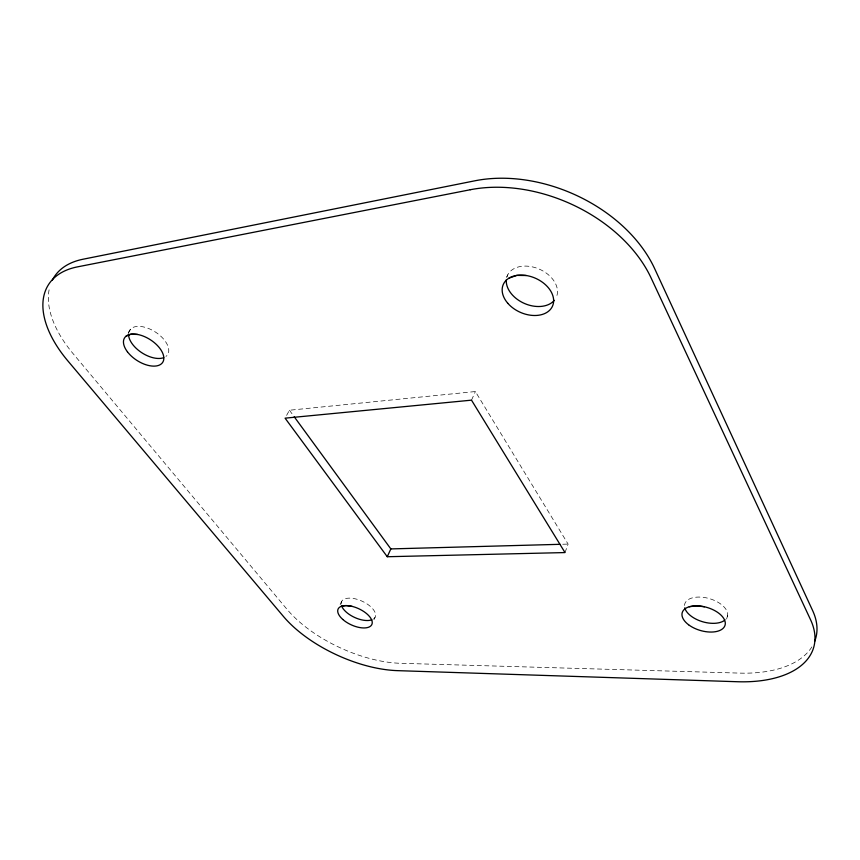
<?xml version="1.0" encoding="UTF-8"?>
<svg xmlns="http://www.w3.org/2000/svg" width="860" height="860" viewBox="0 0 860 860"><rect width="100%" height="100%" fill="white"/><g stroke="black" fill="none" stroke-linecap="round" stroke-linejoin="round"><path stroke-width="0.64" stroke-dasharray="4.3 3.22" d="M726.635 619.007L727.646 615.244M565.009 552.571L568.095 544.09L475.376 391.547L289.444 410.231L286.326 415.896M471.506 400.158L475.376 391.547M374.079 619.501L375.035 617.372M506.69 277.113L507.722 274.877M340.141 604.644L341.635 601.462M128.204 332.96L131.129 328.595M562.73 544.24L568.095 544.09M289.444 410.231L293.4 415.649M811.861 646.913A111.37 60.501 16.3 0 1 739.761 673.111L400.685 663.296A92.644 44.881 24.6 0 1 286.95 609.235L73.089 353.643A113.047 62.178 32.8 0 1 49.557 287.713M341.162 603.903A18.501 8.955 24.6 0 1 362.619 601.43A18.501 8.955 24.6 0 1 373.229 619.178M684.495 605.462A22.231 12.051 16.3 0 1 711.381 599.248A22.231 12.051 16.3 0 1 725.399 619.651M128.645 332.992A22.564 12.384 32.8 0 1 154.983 331.767A22.564 12.384 32.8 0 1 165.958 356.438M506.798 277.232A26.746 18.705 23.7 0 1 539.112 269.051A26.746 18.705 23.7 0 1 555.775 298.248"/><path stroke-width="1.29" d="M387.269 556.732L285.079 418.164L471.506 400.158L565.009 552.571L387.269 556.732L390.838 548.916L294.195 416.735M126.011 336.238L130.924 334.217L137.665 334.465M508.98 278.135L516.806 275.394L526.266 275.512M341.151 606.364L345.989 605.58L352.116 606.386M689.268 606.751L696.31 605.816L704.426 606.762M390.838 548.916L560.043 544.315M52.266 280.317A113.047 62.178 32.8 0 1 83.108 259.215L474.849 180.804A134.128 94.073 23.7 0 1 654.632 268.599L812.635 610.6A111.37 60.501 16.3 0 1 814.699 641.28M371.918 619.802A18.501 8.955 24.6 0 1 354.922 617.587A18.501 8.955 24.6 0 1 341.742 606.268M724.55 620.361A22.231 12.051 16.3 0 1 701.911 621.533A22.231 12.051 16.3 0 1 684.754 607.826M163.744 357.652A22.564 12.384 32.8 0 1 141.33 352.428A22.564 12.384 32.8 0 1 128.548 334.067M554.313 300.344A26.746 18.705 23.7 0 1 524.697 303.569A26.746 18.705 23.7 0 1 506.325 279.79M470.269 189.737L77.529 266.858A113.563 61.877 32.7 0 0 67.962 361.028L283.402 616.405A92.998 44.612 24.6 0 0 397.556 670.649L737.547 681.733A111.875 60.211 16.4 0 0 810.561 619.748L651.128 278.006A134.869 93.815 23.7 0 0 470.269 189.737M342.796 619.458A18.576 8.901 24.6 0 0 371.681 624.833A18.576 8.901 24.6 0 0 350.418 606.02A18.576 8.901 24.6 0 0 342.796 619.458M688.58 624.758A22.328 11.997 16.4 0 0 724.668 626.22A22.328 11.997 16.4 0 0 697.621 605.849A22.328 11.997 16.4 0 0 688.58 624.758M127.43 351.804A22.661 12.33 32.7 0 0 162.196 363.027A22.661 12.33 32.7 0 0 141.32 335.411A22.661 12.33 32.7 0 0 127.43 351.804M507.884 303.376A26.896 18.651 23.7 0 0 551.916 307.31A26.896 18.651 23.7 0 0 523.88 275.211A26.896 18.651 23.7 0 0 507.884 303.376"/></g></svg>
